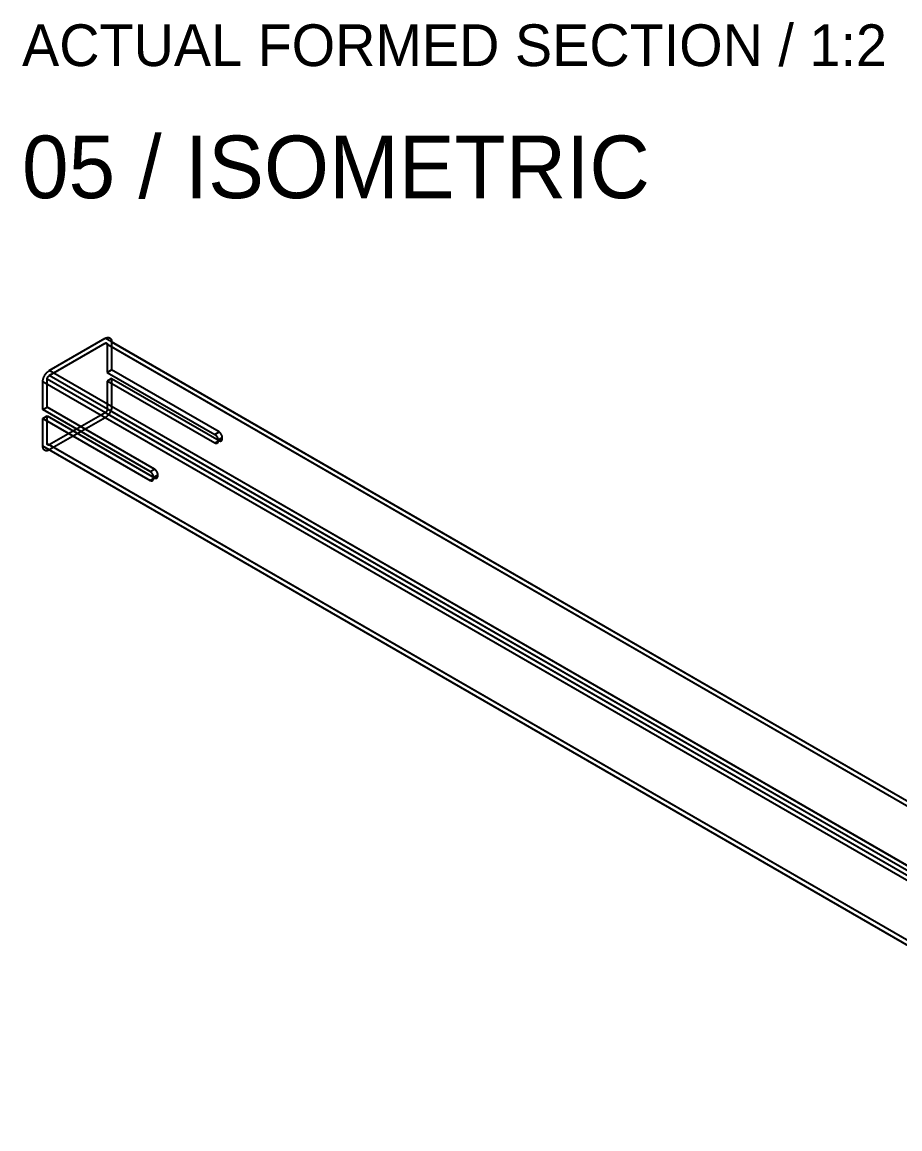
# Model space of a CAD drawing. Header units: inches. Extents: x 2 to 134, y 2 to 86.
# Drawn here: x 109 to 123.03, y 42.52 to 60.2 of the extents above; entities that cross this region are included whole.
import ezdxf

# ---------------------------------------------------------------- set-up
doc = ezdxf.new("R2010")
doc.units = ezdxf.units.IN
doc.header["$MEASUREMENT"] = 0

msp = doc.modelspace()

# ---------------------------------------------------------------- linework, layer by layer
at = {"layer": 'OUTLINE'}
for p, q in [((109.436, 54.634), (110.329, 55.15)), ((109.436, 54.555), (110.329, 55.07)), ((110.329, 55.15), (110.331, 55.151)), ((129.119, 44.301), (110.329, 55.15)), ((110.329, 55.07), (110.33, 55.071)), ((129.119, 44.221), (110.329, 55.07)), ((110.33, 55.071), (110.331, 55.072)), ((110.33, 55.071), (110.33, 55.071)), ((110.331, 55.151), (110.334, 55.152)), ((110.331, 55.072), (110.332, 55.072)), ((110.332, 55.072), (110.333, 55.073)), ((110.333, 55.073), (110.334, 55.073)), ((110.334, 55.152), (110.336, 55.154)), ((110.334, 55.073), (110.335, 55.073)), ((110.335, 55.073), (110.335, 55.074)), ((110.335, 55.074), (110.336, 55.074)), ((110.336, 55.154), (110.339, 55.155)), ((110.336, 55.074), (110.337, 55.074)), ((110.337, 55.074), (110.338, 55.074)), ((110.338, 55.074), (110.339, 55.074)), ((110.339, 55.155), (110.341, 55.156)), ((110.339, 55.074), (110.34, 55.075)), ((110.34, 55.075), (110.34, 55.075)), ((110.34, 55.075), (110.341, 55.075)), ((110.341, 55.156), (110.344, 55.157)), ((110.341, 55.075), (110.342, 55.075)), ((110.342, 55.075), (110.343, 55.075)), ((110.343, 55.075), (110.343, 55.075)), ((110.343, 55.075), (110.344, 55.075)), ((110.344, 55.157), (110.346, 55.158)), ((110.344, 55.075), (110.345, 55.075)), ((110.345, 55.075), (110.346, 55.075)), ((110.346, 55.158), (110.349, 55.159)), ((110.346, 55.075), (110.346, 55.075)), ((110.346, 55.075), (110.347, 55.075)), ((110.347, 55.075), (110.348, 55.075)), ((110.348, 55.075), (110.349, 55.075)), ((110.349, 55.159), (110.351, 55.16)), ((110.349, 55.075), (110.349, 55.074)), ((110.349, 55.074), (110.35, 55.074)), ((110.35, 55.074), (110.351, 55.074)), ((110.351, 55.16), (110.354, 55.161)), ((110.351, 55.074), (110.351, 55.074)), ((110.351, 55.074), (110.352, 55.073)), ((110.352, 55.073), (110.352, 55.073)), ((110.352, 55.073), (110.353, 55.073)), ((110.353, 55.073), (110.354, 55.072)), ((110.354, 55.161), (110.356, 55.161)), ((110.354, 55.072), (110.354, 55.072)), ((110.354, 55.072), (110.355, 55.072)), ((110.355, 55.072), (110.355, 55.071)), ((110.355, 55.071), (110.356, 55.071)), ((110.356, 55.161), (110.359, 55.162)), ((110.356, 55.071), (110.356, 55.07)), ((110.356, 55.07), (110.357, 55.07)), ((110.357, 55.07), (110.357, 55.069)), ((110.357, 55.069), (110.358, 55.069)), ((110.358, 55.069), (110.358, 55.068)), ((110.358, 55.068), (110.359, 55.068)), ((110.359, 55.162), (110.361, 55.162)), ((110.359, 55.068), (110.359, 55.067)), ((110.359, 55.067), (110.359, 55.066)), ((110.359, 55.066), (110.36, 55.066)), ((110.36, 55.066), (110.36, 55.065)), ((110.36, 55.065), (110.361, 55.064)), ((110.361, 55.162), (110.363, 55.163)), ((110.361, 55.064), (110.361, 55.064)), ((110.361, 55.064), (110.361, 55.063)), ((110.361, 55.063), (110.361, 55.062)), ((110.361, 55.062), (110.362, 55.061)), ((110.362, 55.061), (110.362, 55.06)), ((110.362, 55.06), (110.362, 55.06)), ((110.362, 55.06), (110.362, 55.059)), ((110.362, 55.059), (110.362, 55.058)), ((110.362, 55.058), (110.363, 55.057)), ((110.363, 55.163), (110.366, 55.163)), ((110.363, 55.057), (110.363, 55.056)), ((110.363, 55.056), (110.363, 55.055)), ((110.363, 55.055), (110.363, 55.054)), ((110.363, 55.054), (110.363, 55.053)), ((110.363, 55.053), (110.363, 55.053)), ((110.363, 55.053), (110.363, 55.052)), ((110.363, 55.052), (110.363, 55.051)), ((129.154, 44.202), (110.363, 55.051)), ((110.363, 55.051), (110.363, 54.605)), ((110.366, 55.163), (110.368, 55.163)), ((110.368, 55.163), (110.371, 55.164)), ((110.371, 55.164), (110.373, 55.164)), ((110.373, 55.164), (110.375, 55.164)), ((110.375, 55.164), (110.377, 55.164)), ((110.377, 55.164), (110.38, 55.164)), ((110.38, 55.164), (110.382, 55.163)), ((110.382, 55.163), (110.384, 55.163)), ((110.384, 55.163), (110.386, 55.163)), ((110.386, 55.163), (110.388, 55.162)), ((110.388, 55.162), (110.39, 55.162)), ((110.39, 55.162), (110.392, 55.161)), ((110.392, 55.161), (110.394, 55.16)), ((110.394, 55.16), (110.396, 55.16)), ((110.396, 55.16), (110.398, 55.159)), ((110.398, 55.159), (110.4, 55.158)), ((110.4, 55.158), (110.402, 55.157)), ((110.402, 55.157), (110.403, 55.156)), ((110.403, 55.156), (110.405, 55.155)), ((110.405, 55.155), (110.407, 55.153)), ((110.407, 55.153), (110.408, 55.152)), ((110.408, 55.152), (110.41, 55.151)), ((110.41, 55.151), (110.412, 55.149)), ((110.412, 55.149), (110.413, 55.148)), ((110.413, 55.148), (110.414, 55.146)), ((110.414, 55.146), (110.416, 55.145)), ((110.416, 55.145), (110.417, 55.143)), ((110.417, 55.143), (110.418, 55.141)), ((110.418, 55.141), (110.42, 55.139)), ((110.42, 55.139), (110.421, 55.137)), ((110.421, 55.137), (110.422, 55.135)), ((110.422, 55.135), (110.423, 55.133)), ((110.423, 55.133), (110.424, 55.131)), ((110.424, 55.131), (110.425, 55.129)), ((110.425, 55.129), (110.426, 55.127)), ((110.426, 55.127), (110.427, 55.125)), ((110.427, 55.125), (110.427, 55.122)), ((110.427, 55.122), (110.428, 55.12)), ((110.428, 55.12), (110.429, 55.117)), ((110.429, 55.117), (110.429, 55.115)), ((110.429, 55.115), (110.43, 55.112)), ((110.43, 55.112), (110.43, 55.11)), ((110.43, 55.11), (110.431, 55.107)), ((110.431, 55.107), (110.431, 55.104)), ((110.431, 55.104), (110.431, 55.102)), ((110.431, 55.102), (110.431, 55.099)), ((110.431, 55.099), (110.432, 55.096)), ((110.432, 55.096), (110.432, 55.093)), ((110.432, 55.093), (110.432, 55.09)), ((110.432, 55.09), (110.432, 54.644)), ((129.222, 44.241), (110.432, 55.09)), ((109.334, 54.474), (109.335, 54.477)), ((109.334, 54.471), (109.334, 54.474)), ((109.334, 54.468), (109.334, 54.471)), ((109.335, 54.48), (109.336, 54.484)), ((109.335, 54.477), (109.335, 54.48)), ((109.336, 54.487), (109.337, 54.49)), ((109.336, 54.484), (109.336, 54.487)), ((109.337, 54.49), (109.338, 54.493)), ((109.338, 54.493), (109.339, 54.496)), ((109.339, 54.5), (109.34, 54.503)), ((109.339, 54.496), (109.339, 54.5)), ((109.34, 54.503), (109.341, 54.506)), ((109.341, 54.506), (109.342, 54.509)), ((109.342, 54.509), (109.343, 54.513)), ((109.343, 54.513), (109.344, 54.516)), ((109.344, 54.516), (109.345, 54.519)), ((109.345, 54.519), (109.347, 54.522)), ((109.347, 54.522), (109.348, 54.526)), ((109.348, 54.526), (109.349, 54.529)), ((109.349, 54.529), (109.351, 54.532)), ((109.351, 54.532), (109.352, 54.535)), ((109.352, 54.535), (109.354, 54.539)), ((109.354, 54.539), (109.355, 54.542)), ((109.355, 54.542), (109.357, 54.545)), ((109.357, 54.545), (109.358, 54.548)), ((109.358, 54.548), (109.36, 54.551)), ((109.36, 54.551), (109.362, 54.554)), ((109.362, 54.554), (109.363, 54.558)), ((109.363, 54.558), (109.365, 54.561)), ((109.365, 54.561), (109.367, 54.564)), ((109.367, 54.564), (109.369, 54.567)), ((109.369, 54.567), (109.371, 54.57)), ((109.371, 54.57), (109.373, 54.573)), ((109.373, 54.573), (109.375, 54.576)), ((109.375, 54.576), (109.377, 54.578)), ((109.377, 54.578), (109.379, 54.581)), ((109.379, 54.581), (109.381, 54.584)), ((109.381, 54.584), (109.383, 54.587)), ((109.383, 54.587), (109.386, 54.59)), ((109.386, 54.59), (109.388, 54.592)), ((109.388, 54.592), (109.39, 54.595)), ((109.39, 54.595), (109.392, 54.598)), ((109.392, 54.598), (109.395, 54.6)), ((109.395, 54.6), (109.397, 54.603)), ((109.397, 54.603), (109.399, 54.605)), ((109.399, 54.605), (109.402, 54.607)), ((109.402, 54.607), (109.404, 54.61)), ((109.402, 54.503), (109.403, 54.504)), ((109.402, 54.502), (109.402, 54.503)), ((109.402, 54.501), (109.402, 54.502)), ((109.402, 54.5), (109.402, 54.501)), ((109.402, 54.499), (109.402, 54.5)), ((109.402, 54.498), (109.402, 54.499)), ((109.402, 54.497), (109.402, 54.498)), ((109.402, 54.496), (109.402, 54.497)), ((128.192, 43.647), (109.402, 54.496)), ((109.402, 54.05), (109.402, 54.496)), ((109.403, 54.508), (109.404, 54.509)), ((109.403, 54.507), (109.403, 54.508)), ((109.403, 54.506), (109.403, 54.507)), ((109.403, 54.505), (109.403, 54.506)), ((109.403, 54.504), (109.403, 54.505)), ((109.404, 54.61), (109.406, 54.612)), ((109.404, 54.511), (109.405, 54.512)), ((109.404, 54.51), (109.404, 54.511)), ((109.404, 54.509), (109.404, 54.51)), ((109.405, 54.515), (109.406, 54.516)), ((109.405, 54.513), (109.405, 54.515)), ((109.405, 54.512), (109.405, 54.513)), ((109.406, 54.612), (109.409, 54.614)), ((109.406, 54.518), (109.407, 54.519)), ((109.406, 54.517), (109.406, 54.518)), ((109.406, 54.516), (109.406, 54.517)), ((109.407, 54.52), (109.408, 54.521)), ((109.407, 54.519), (109.407, 54.52)), ((109.408, 54.522), (109.409, 54.523)), ((109.408, 54.521), (109.408, 54.522)), ((109.409, 54.614), (109.411, 54.616)), ((109.409, 54.524), (109.41, 54.525)), ((109.409, 54.523), (109.409, 54.524)), ((109.41, 54.526), (109.411, 54.527)), ((109.41, 54.525), (109.41, 54.526)), ((109.411, 54.616), (109.414, 54.618)), ((109.411, 54.528), (109.412, 54.529)), ((109.411, 54.527), (109.411, 54.528)), ((109.412, 54.529), (109.413, 54.531)), ((109.413, 54.532), (109.414, 54.533)), ((109.413, 54.531), (109.413, 54.532)), ((109.414, 54.618), (109.416, 54.621)), ((109.414, 54.533), (109.415, 54.534)), ((109.415, 54.535), (109.416, 54.536)), ((109.415, 54.534), (109.415, 54.535)), ((109.416, 54.621), (109.419, 54.622)), ((109.416, 54.536), (109.417, 54.536)), ((109.417, 54.537), (109.418, 54.538)), ((109.417, 54.536), (109.417, 54.537)), ((109.418, 54.538), (109.419, 54.539)), ((109.419, 54.622), (109.421, 54.624)), ((109.419, 54.54), (109.42, 54.541)), ((109.419, 54.539), (109.419, 54.54)), ((109.42, 54.541), (109.421, 54.542)), ((109.421, 54.624), (109.424, 54.626)), ((109.421, 54.542), (109.422, 54.543)), ((109.422, 54.544), (109.423, 54.545)), ((109.422, 54.543), (109.422, 54.544)), ((109.423, 54.545), (109.424, 54.545)), ((109.424, 54.626), (109.426, 54.628)), ((109.424, 54.545), (109.425, 54.546)), ((109.425, 54.546), (109.426, 54.547)), ((109.426, 54.628), (109.429, 54.63)), ((109.426, 54.547), (109.426, 54.548)), ((109.426, 54.548), (109.427, 54.548)), ((109.427, 54.548), (109.428, 54.549)), ((109.428, 54.549), (109.429, 54.55)), ((109.429, 54.63), (109.431, 54.631)), ((109.429, 54.55), (109.43, 54.55)), ((109.43, 54.551), (109.431, 54.552)), ((109.43, 54.55), (109.43, 54.551)), ((109.431, 54.631), (109.434, 54.633)), ((109.431, 54.552), (109.432, 54.552)), ((109.432, 54.552), (109.433, 54.553)), ((109.433, 54.553), (109.434, 54.554)), ((109.434, 54.633), (109.436, 54.634)), ((109.434, 54.554), (109.435, 54.554)), ((109.435, 54.554), (109.435, 54.555)), ((109.435, 54.555), (109.436, 54.555)), ((128.227, 43.785), (109.436, 54.634)), ((128.227, 43.706), (109.436, 54.555)), ((110.363, 54.605), (110.432, 54.644)), ((110.363, 54.605), (112.079, 53.614)), ((110.432, 54.506), (110.363, 54.466)), ((112.148, 53.653), (110.432, 54.644)), ((110.432, 54.506), (112.148, 53.515)), ((110.432, 54.506), (110.432, 54.06)), ((109.333, 54.462), (109.334, 54.465)), ((109.333, 54.459), (109.333, 54.462)), ((109.333, 54.456), (109.333, 54.459)), ((109.333, 54.01), (109.333, 54.456)), ((128.124, 43.607), (109.333, 54.456)), ((109.334, 54.465), (109.334, 54.468)), ((112.079, 53.475), (110.363, 54.466)), ((110.363, 54.466), (110.363, 54.02)), ((109.333, 54.01), (109.402, 54.05)), ((111.05, 53.019), (109.333, 54.01)), ((111.118, 53.059), (109.402, 54.05)), ((110.329, 53.961), (109.436, 53.445)), ((129.119, 43.112), (110.329, 53.961)), ((110.33, 53.961), (110.329, 53.961)), ((110.331, 53.962), (110.33, 53.962)), ((110.33, 53.962), (110.33, 53.961)), ((110.332, 53.963), (110.331, 53.962)), ((110.333, 53.963), (110.332, 53.963)), ((110.334, 53.964), (110.333, 53.963)), ((110.335, 53.965), (110.334, 53.964)), ((110.336, 53.966), (110.335, 53.965)), ((110.335, 53.965), (110.335, 53.965)), ((110.337, 53.967), (110.336, 53.966)), ((110.338, 53.967), (110.337, 53.967)), ((110.339, 53.968), (110.338, 53.967)), ((110.34, 53.969), (110.339, 53.968)), ((110.341, 53.97), (110.34, 53.97)), ((110.34, 53.97), (110.34, 53.969)), ((110.342, 53.971), (110.341, 53.97)), ((110.343, 53.972), (110.342, 53.971)), ((110.344, 53.974), (110.343, 53.973)), ((110.343, 53.973), (110.343, 53.972)), ((110.345, 53.975), (110.344, 53.974)), ((110.346, 53.975), (110.345, 53.975)), ((110.347, 53.977), (110.346, 53.976)), ((110.346, 53.976), (110.346, 53.975)), ((110.348, 53.978), (110.347, 53.977)), ((110.349, 53.979), (110.348, 53.978)), ((110.35, 53.981), (110.349, 53.98)), ((110.349, 53.98), (110.349, 53.979)), ((110.351, 53.982), (110.35, 53.981)), ((110.352, 53.984), (110.351, 53.983)), ((110.351, 53.983), (110.351, 53.982)), ((110.353, 53.986), (110.352, 53.985)), ((110.352, 53.985), (110.352, 53.984)), ((110.354, 53.987), (110.353, 53.986)), ((110.355, 53.989), (110.354, 53.988)), ((110.354, 53.988), (110.354, 53.987)), ((110.356, 53.991), (110.355, 53.99)), ((110.355, 53.99), (110.355, 53.989)), ((110.357, 53.994), (110.356, 53.992)), ((110.356, 53.992), (110.356, 53.991)), ((110.358, 53.996), (110.357, 53.995)), ((110.357, 53.995), (110.357, 53.994)), ((110.359, 53.998), (110.358, 53.997)), ((110.358, 53.997), (110.358, 53.996)), ((110.36, 54.001), (110.359, 54)), ((110.359, 54), (110.359, 53.999)), ((110.359, 53.999), (110.359, 53.998)), ((110.361, 54.003), (110.36, 54.002)), ((110.36, 54.002), (110.36, 54.001)), ((110.362, 54.008), (110.361, 54.007)), ((110.361, 54.007), (110.361, 54.005)), ((110.361, 54.005), (110.361, 54.004)), ((110.361, 54.004), (110.361, 54.003)), ((110.363, 54.013), (110.362, 54.012)), ((110.362, 54.012), (110.362, 54.011)), ((110.362, 54.011), (110.362, 54.01)), ((110.362, 54.01), (110.362, 54.009)), ((110.362, 54.009), (110.362, 54.008)), ((110.363, 54.02), (110.363, 54.019)), ((129.154, 43.171), (110.363, 54.02)), ((110.363, 54.019), (110.363, 54.018)), ((110.363, 54.018), (110.363, 54.017)), ((110.363, 54.017), (110.363, 54.016)), ((110.363, 54.016), (110.363, 54.015)), ((110.363, 54.015), (110.363, 54.014)), ((110.363, 54.014), (110.363, 54.013)), ((110.39, 53.94), (110.388, 53.937)), ((110.392, 53.943), (110.39, 53.94)), ((110.394, 53.946), (110.392, 53.943)), ((110.396, 53.949), (110.394, 53.946)), ((110.398, 53.952), (110.396, 53.949)), ((110.4, 53.955), (110.398, 53.952)), ((110.402, 53.958), (110.4, 53.955)), ((110.403, 53.961), (110.402, 53.958)), ((110.405, 53.964), (110.403, 53.961)), ((110.407, 53.968), (110.405, 53.964)), ((110.408, 53.971), (110.407, 53.968)), ((110.41, 53.974), (110.408, 53.971)), ((110.412, 53.977), (110.41, 53.974)), ((110.413, 53.98), (110.412, 53.977)), ((110.414, 53.984), (110.413, 53.98)), ((110.416, 53.987), (110.414, 53.984)), ((110.417, 53.99), (110.416, 53.987)), ((110.418, 53.993), (110.417, 53.99)), ((110.42, 53.997), (110.418, 53.993)), ((110.421, 54), (110.42, 53.997)), ((110.422, 54.003), (110.421, 54)), ((110.423, 54.006), (110.422, 54.003)), ((110.424, 54.01), (110.423, 54.006)), ((110.425, 54.013), (110.424, 54.01)), ((110.426, 54.016), (110.425, 54.013)), ((110.427, 54.019), (110.426, 54.016)), ((110.428, 54.026), (110.427, 54.023)), ((110.427, 54.023), (110.427, 54.019)), ((110.429, 54.029), (110.428, 54.026)), ((110.43, 54.035), (110.429, 54.032)), ((110.429, 54.032), (110.429, 54.029)), ((110.431, 54.042), (110.43, 54.038)), ((110.43, 54.038), (110.43, 54.035)), ((110.432, 54.054), (110.431, 54.051)), ((110.431, 54.051), (110.431, 54.048)), ((110.431, 54.048), (110.431, 54.045)), ((110.431, 54.045), (110.431, 54.042)), ((129.222, 43.211), (110.432, 54.06)), ((110.432, 54.06), (110.432, 54.057)), ((110.432, 54.057), (110.432, 54.054)), ((109.333, 53.871), (109.402, 53.911)), ((109.333, 53.871), (111.05, 52.88)), ((109.333, 53.425), (109.333, 53.871)), ((109.402, 53.911), (111.118, 52.92)), ((109.402, 53.465), (109.402, 53.911)), ((110.329, 53.881), (109.436, 53.366)), ((110.331, 53.883), (110.329, 53.881)), ((129.119, 43.032), (110.329, 53.881)), ((110.334, 53.884), (110.331, 53.883)), ((110.336, 53.886), (110.334, 53.884)), ((110.339, 53.888), (110.336, 53.886)), ((110.341, 53.889), (110.339, 53.888)), ((110.344, 53.891), (110.341, 53.889)), ((110.346, 53.893), (110.344, 53.891)), ((110.349, 53.895), (110.346, 53.893)), ((110.351, 53.897), (110.349, 53.895)), ((110.354, 53.899), (110.351, 53.897)), ((110.356, 53.901), (110.354, 53.899)), ((110.359, 53.904), (110.356, 53.901)), ((110.361, 53.906), (110.359, 53.904)), ((110.363, 53.908), (110.361, 53.906)), ((110.366, 53.911), (110.363, 53.908)), ((110.368, 53.913), (110.366, 53.911)), ((110.371, 53.916), (110.368, 53.913)), ((110.373, 53.918), (110.371, 53.916)), ((110.375, 53.921), (110.373, 53.918)), ((110.377, 53.923), (110.375, 53.921)), ((110.38, 53.926), (110.377, 53.923)), ((110.382, 53.929), (110.38, 53.926)), ((110.384, 53.932), (110.382, 53.929)), ((110.386, 53.934), (110.384, 53.932)), ((110.388, 53.937), (110.386, 53.934)), ((112.079, 53.614), (112.148, 53.653)), ((112.079, 53.614), (112.081, 53.613)), ((112.081, 53.613), (112.082, 53.612)), ((112.082, 53.612), (112.083, 53.611)), ((112.083, 53.611), (112.084, 53.611)), ((112.084, 53.611), (112.086, 53.61)), ((112.086, 53.61), (112.087, 53.609)), ((112.087, 53.609), (112.088, 53.608)), ((112.088, 53.608), (112.089, 53.607)), ((112.089, 53.607), (112.091, 53.606)), ((112.091, 53.606), (112.092, 53.605)), ((112.092, 53.605), (112.093, 53.604)), ((112.093, 53.604), (112.094, 53.603)), ((112.094, 53.603), (112.096, 53.601)), ((112.096, 53.601), (112.097, 53.6)), ((112.097, 53.6), (112.098, 53.599)), ((112.098, 53.599), (112.099, 53.598)), ((112.099, 53.598), (112.1, 53.597)), ((112.1, 53.597), (112.101, 53.595)), ((112.101, 53.595), (112.103, 53.594)), ((112.103, 53.594), (112.104, 53.593)), ((112.104, 53.593), (112.105, 53.591)), ((112.105, 53.591), (112.106, 53.59)), ((112.106, 53.59), (112.107, 53.589)), ((112.107, 53.589), (112.108, 53.587)), ((112.108, 53.587), (112.109, 53.586)), ((112.149, 53.653), (112.148, 53.653)), ((112.151, 53.652), (112.149, 53.653)), ((112.152, 53.651), (112.151, 53.652)), ((112.153, 53.65), (112.152, 53.651)), ((112.154, 53.649), (112.153, 53.65)), ((112.156, 53.648), (112.154, 53.649)), ((112.157, 53.647), (112.156, 53.648)), ((112.158, 53.646), (112.157, 53.647)), ((112.159, 53.645), (112.158, 53.646)), ((112.161, 53.644), (112.159, 53.645)), ((112.162, 53.643), (112.161, 53.644)), ((112.163, 53.642), (112.162, 53.643)), ((112.164, 53.641), (112.163, 53.642)), ((112.165, 53.64), (112.164, 53.641)), ((112.167, 53.639), (112.165, 53.64)), ((112.168, 53.637), (112.167, 53.639)), ((112.169, 53.636), (112.168, 53.637)), ((112.17, 53.635), (112.169, 53.636)), ((112.171, 53.634), (112.17, 53.635)), ((112.172, 53.632), (112.171, 53.634)), ((112.173, 53.631), (112.172, 53.632)), ((112.175, 53.63), (112.173, 53.631)), ((112.176, 53.628), (112.175, 53.63)), ((112.177, 53.627), (112.176, 53.628)), ((112.178, 53.625), (112.177, 53.627)), ((112.179, 53.624), (112.178, 53.625)), ((112.18, 53.622), (112.179, 53.624)), ((112.181, 53.621), (112.18, 53.622)), ((112.182, 53.62), (112.181, 53.621)), ((112.183, 53.618), (112.182, 53.62)), ((112.184, 53.616), (112.183, 53.618)), ((112.184, 53.615), (112.184, 53.616)), ((112.185, 53.613), (112.184, 53.615)), ((112.186, 53.612), (112.185, 53.613)), ((112.187, 53.61), (112.186, 53.612)), ((112.188, 53.609), (112.187, 53.61)), ((112.189, 53.607), (112.188, 53.609)), ((112.189, 53.605), (112.189, 53.607)), ((112.19, 53.604), (112.189, 53.605)), ((112.191, 53.602), (112.19, 53.604)), ((112.192, 53.601), (112.191, 53.602)), ((112.192, 53.599), (112.192, 53.601)), ((112.193, 53.597), (112.192, 53.599)), ((112.193, 53.596), (112.193, 53.597)), ((112.194, 53.594), (112.193, 53.596)), ((112.195, 53.592), (112.194, 53.594)), ((112.195, 53.591), (112.195, 53.592)), ((112.196, 53.589), (112.195, 53.591)), ((112.196, 53.588), (112.196, 53.589)), ((112.197, 53.586), (112.196, 53.588)), ((109.333, 53.423), (109.333, 53.425)), ((128.124, 42.576), (109.333, 53.425)), ((109.333, 53.42), (109.333, 53.423)), ((109.334, 53.417), (109.333, 53.42)), ((109.334, 53.414), (109.334, 53.417)), ((109.334, 53.411), (109.334, 53.414)), ((109.334, 53.409), (109.334, 53.411)), ((128.192, 42.616), (109.402, 53.465)), ((109.402, 53.464), (109.402, 53.465)), ((109.402, 53.463), (109.402, 53.464)), ((109.402, 53.462), (109.402, 53.463)), ((109.402, 53.461), (109.402, 53.462)), ((109.402, 53.46), (109.402, 53.461)), ((109.402, 53.459), (109.402, 53.46)), ((109.403, 53.458), (109.402, 53.459)), ((109.402, 53.459), (109.402, 53.459)), ((109.403, 53.457), (109.403, 53.458)), ((109.403, 53.456), (109.403, 53.457)), ((109.403, 53.455), (109.403, 53.456)), ((109.403, 53.454), (109.403, 53.455)), ((109.404, 53.454), (109.403, 53.454)), ((109.404, 53.453), (109.404, 53.454)), ((109.404, 53.452), (109.404, 53.453)), ((109.405, 53.451), (109.404, 53.452)), ((109.405, 53.45), (109.405, 53.451)), ((109.405, 53.451), (109.405, 53.451)), ((109.406, 53.449), (109.405, 53.45)), ((109.406, 53.448), (109.406, 53.449)), ((109.406, 53.449), (109.406, 53.449)), ((109.407, 53.448), (109.406, 53.448)), ((109.407, 53.447), (109.407, 53.448)), ((109.408, 53.446), (109.407, 53.447)), ((109.409, 53.445), (109.408, 53.446)), ((109.408, 53.446), (109.408, 53.446)), ((109.41, 53.444), (109.409, 53.445)), ((109.409, 53.445), (109.409, 53.445)), ((109.411, 53.444), (109.41, 53.444)), ((109.41, 53.444), (109.41, 53.444)), ((109.411, 53.443), (109.411, 53.444)), ((109.412, 53.443), (109.411, 53.443)), ((109.413, 53.443), (109.412, 53.443)), ((109.413, 53.442), (109.413, 53.443)), ((109.414, 53.442), (109.413, 53.442)), ((109.415, 53.442), (109.414, 53.442)), ((109.415, 53.441), (109.415, 53.442)), ((109.416, 53.441), (109.415, 53.441)), ((109.417, 53.441), (109.416, 53.441)), ((109.418, 53.441), (109.417, 53.441)), ((109.417, 53.441), (109.417, 53.441)), ((109.419, 53.441), (109.418, 53.441)), ((109.42, 53.441), (109.419, 53.441)), ((109.419, 53.441), (109.419, 53.441)), ((109.421, 53.441), (109.42, 53.441)), ((109.422, 53.441), (109.421, 53.441)), ((109.423, 53.441), (109.422, 53.441)), ((109.422, 53.441), (109.422, 53.441)), ((109.424, 53.441), (109.423, 53.441)), ((109.425, 53.441), (109.424, 53.441)), ((109.426, 53.441), (109.425, 53.441)), ((109.427, 53.441), (109.426, 53.441)), ((109.426, 53.441), (109.426, 53.441)), ((109.428, 53.442), (109.427, 53.441)), ((109.429, 53.442), (109.428, 53.442)), ((109.43, 53.442), (109.429, 53.442)), ((109.431, 53.443), (109.43, 53.442)), ((109.43, 53.442), (109.43, 53.442)), ((109.432, 53.443), (109.431, 53.443)), ((109.433, 53.444), (109.432, 53.443)), ((109.434, 53.444), (109.433, 53.444)), ((109.435, 53.444), (109.434, 53.444)), ((109.436, 53.445), (109.435, 53.445)), ((109.435, 53.445), (109.435, 53.444)), ((128.227, 42.596), (109.436, 53.445)), ((112.079, 53.475), (112.148, 53.515)), ((112.081, 53.474), (112.079, 53.475)), ((112.082, 53.474), (112.081, 53.474)), ((112.083, 53.473), (112.082, 53.474)), ((112.084, 53.472), (112.083, 53.473)), ((112.086, 53.472), (112.084, 53.472)), ((112.087, 53.471), (112.086, 53.472)), ((112.088, 53.471), (112.087, 53.471)), ((112.089, 53.47), (112.088, 53.471)), ((112.091, 53.47), (112.089, 53.47)), ((112.092, 53.47), (112.091, 53.47)), ((112.093, 53.469), (112.092, 53.47)), ((112.094, 53.469), (112.093, 53.469)), ((112.096, 53.469), (112.094, 53.469)), ((112.097, 53.468), (112.096, 53.469)), ((112.098, 53.468), (112.097, 53.468)), ((112.099, 53.468), (112.098, 53.468)), ((112.1, 53.468), (112.099, 53.468)), ((112.101, 53.468), (112.1, 53.468)), ((112.103, 53.468), (112.101, 53.468)), ((112.104, 53.468), (112.103, 53.468)), ((112.105, 53.468), (112.104, 53.468)), ((112.106, 53.468), (112.105, 53.468)), ((112.107, 53.468), (112.106, 53.468)), ((112.108, 53.468), (112.107, 53.468)), ((112.109, 53.469), (112.108, 53.468)), ((112.109, 53.586), (112.11, 53.584)), ((112.11, 53.469), (112.109, 53.469)), ((112.11, 53.584), (112.111, 53.583)), ((112.111, 53.469), (112.11, 53.469)), ((112.111, 53.583), (112.112, 53.581)), ((112.112, 53.47), (112.111, 53.469)), ((112.112, 53.581), (112.113, 53.58)), ((112.113, 53.47), (112.112, 53.47)), ((112.113, 53.58), (112.114, 53.578)), ((112.114, 53.47), (112.113, 53.47)), ((112.114, 53.578), (112.115, 53.577)), ((112.115, 53.471), (112.114, 53.47)), ((112.115, 53.577), (112.116, 53.575)), ((112.116, 53.471), (112.115, 53.471)), ((112.116, 53.575), (112.117, 53.574)), ((112.117, 53.472), (112.116, 53.471)), ((112.117, 53.574), (112.118, 53.572)), ((112.118, 53.472), (112.117, 53.472)), ((112.118, 53.572), (112.118, 53.571)), ((112.118, 53.571), (112.119, 53.569)), ((112.119, 53.474), (112.118, 53.473)), ((112.118, 53.473), (112.118, 53.472)), ((112.119, 53.569), (112.12, 53.567)), ((112.12, 53.474), (112.119, 53.474)), ((112.12, 53.567), (112.121, 53.566)), ((112.121, 53.475), (112.12, 53.474)), ((112.121, 53.566), (112.122, 53.564)), ((112.122, 53.476), (112.121, 53.475)), ((112.122, 53.564), (112.122, 53.563)), ((112.122, 53.563), (112.123, 53.561)), ((112.123, 53.478), (112.122, 53.477)), ((112.122, 53.477), (112.122, 53.476)), ((112.123, 53.561), (112.124, 53.559)), ((112.124, 53.478), (112.123, 53.478)), ((112.124, 53.559), (112.124, 53.558)), ((112.124, 53.558), (112.125, 53.556)), ((112.125, 53.48), (112.124, 53.479)), ((112.124, 53.479), (112.124, 53.478)), ((112.125, 53.556), (112.125, 53.554)), ((112.125, 53.554), (112.126, 53.553)), ((112.126, 53.482), (112.125, 53.481)), ((112.125, 53.481), (112.125, 53.48)), ((112.126, 53.553), (112.126, 53.551)), ((112.126, 53.551), (112.127, 53.55)), ((112.127, 53.484), (112.126, 53.483)), ((112.126, 53.483), (112.126, 53.482)), ((112.127, 53.55), (112.127, 53.548)), ((112.127, 53.548), (112.128, 53.546)), ((112.128, 53.486), (112.127, 53.485)), ((112.127, 53.485), (112.127, 53.484)), ((112.128, 53.546), (112.128, 53.545)), ((112.128, 53.545), (112.129, 53.543)), ((112.129, 53.489), (112.128, 53.488)), ((112.128, 53.488), (112.128, 53.486)), ((112.129, 53.543), (112.129, 53.541)), ((112.129, 53.541), (112.129, 53.54)), ((112.129, 53.54), (112.13, 53.538)), ((112.13, 53.492), (112.129, 53.491)), ((112.129, 53.491), (112.129, 53.49)), ((112.129, 53.49), (112.129, 53.489)), ((112.13, 53.538), (112.13, 53.537)), ((112.13, 53.537), (112.13, 53.535)), ((112.13, 53.535), (112.13, 53.534)), ((112.13, 53.534), (112.131, 53.532)), ((112.131, 53.498), (112.13, 53.496)), ((112.13, 53.496), (112.13, 53.495)), ((112.13, 53.495), (112.13, 53.494)), ((112.13, 53.494), (112.13, 53.492)), ((112.131, 53.525), (112.2, 53.564)), ((112.131, 53.505), (112.2, 53.544)), ((112.131, 53.532), (112.131, 53.531)), ((112.131, 53.531), (112.131, 53.529)), ((112.131, 53.529), (112.131, 53.527)), ((112.131, 53.527), (112.131, 53.526)), ((112.131, 53.526), (112.131, 53.525)), ((112.131, 53.525), (112.131, 53.505)), ((112.131, 53.505), (112.131, 53.503)), ((112.131, 53.503), (112.131, 53.502)), ((112.131, 53.502), (112.131, 53.5)), ((112.131, 53.5), (112.131, 53.499)), ((112.131, 53.499), (112.131, 53.498)), ((112.148, 53.515), (112.149, 53.514)), ((112.149, 53.514), (112.151, 53.513)), ((112.151, 53.513), (112.152, 53.513)), ((112.152, 53.513), (112.153, 53.512)), ((112.153, 53.512), (112.154, 53.511)), ((112.154, 53.511), (112.156, 53.511)), ((112.156, 53.511), (112.157, 53.51)), ((112.157, 53.51), (112.158, 53.51)), ((112.158, 53.51), (112.159, 53.51)), ((112.159, 53.51), (112.161, 53.509)), ((112.161, 53.509), (112.162, 53.509)), ((112.162, 53.509), (112.163, 53.509)), ((112.163, 53.509), (112.164, 53.508)), ((112.164, 53.508), (112.165, 53.508)), ((112.165, 53.508), (112.167, 53.508)), ((112.167, 53.508), (112.168, 53.508)), ((112.168, 53.508), (112.169, 53.508)), ((112.169, 53.508), (112.17, 53.508)), ((112.17, 53.508), (112.171, 53.508)), ((112.171, 53.508), (112.172, 53.508)), ((112.172, 53.508), (112.173, 53.508)), ((112.173, 53.508), (112.175, 53.508)), ((112.175, 53.508), (112.176, 53.508)), ((112.176, 53.508), (112.177, 53.508)), ((112.177, 53.508), (112.178, 53.508)), ((112.178, 53.508), (112.179, 53.509)), ((112.179, 53.509), (112.18, 53.509)), ((112.18, 53.509), (112.181, 53.509)), ((112.181, 53.509), (112.182, 53.51)), ((112.182, 53.51), (112.183, 53.51)), ((112.183, 53.51), (112.184, 53.511)), ((112.184, 53.511), (112.185, 53.512)), ((112.184, 53.511), (112.184, 53.511)), ((112.185, 53.512), (112.186, 53.512)), ((112.186, 53.512), (112.187, 53.513)), ((112.187, 53.513), (112.188, 53.513)), ((112.188, 53.513), (112.189, 53.514)), ((112.189, 53.515), (112.19, 53.516)), ((112.189, 53.514), (112.189, 53.515)), ((112.19, 53.516), (112.191, 53.516)), ((112.191, 53.516), (112.192, 53.517)), ((112.192, 53.518), (112.193, 53.519)), ((112.192, 53.517), (112.192, 53.518)), ((112.193, 53.52), (112.194, 53.521)), ((112.193, 53.519), (112.193, 53.52)), ((112.194, 53.521), (112.195, 53.522)), ((112.195, 53.523), (112.196, 53.524)), ((112.195, 53.522), (112.195, 53.523)), ((112.196, 53.525), (112.197, 53.526)), ((112.196, 53.524), (112.196, 53.525)), ((112.197, 53.584), (112.197, 53.586)), ((112.197, 53.583), (112.197, 53.584)), ((112.198, 53.581), (112.197, 53.583)), ((112.197, 53.528), (112.198, 53.53)), ((112.197, 53.527), (112.197, 53.528)), ((112.197, 53.526), (112.197, 53.527)), ((112.198, 53.58), (112.198, 53.581)), ((112.198, 53.578), (112.198, 53.58)), ((112.199, 53.576), (112.198, 53.578)), ((112.198, 53.532), (112.199, 53.533)), ((112.198, 53.531), (112.198, 53.532)), ((112.198, 53.53), (112.198, 53.531)), ((112.199, 53.575), (112.199, 53.576)), ((112.199, 53.573), (112.199, 53.575)), ((112.199, 53.572), (112.199, 53.573)), ((112.199, 53.57), (112.199, 53.572)), ((112.199, 53.569), (112.199, 53.57)), ((112.2, 53.567), (112.199, 53.569)), ((112.199, 53.54), (112.2, 53.541)), ((112.199, 53.539), (112.199, 53.54)), ((112.199, 53.537), (112.199, 53.539)), ((112.199, 53.536), (112.199, 53.537)), ((112.199, 53.535), (112.199, 53.536)), ((112.199, 53.533), (112.199, 53.535)), ((112.2, 53.566), (112.2, 53.567)), ((112.2, 53.564), (112.2, 53.566)), ((112.2, 53.544), (112.2, 53.564)), ((112.2, 53.543), (112.2, 53.544)), ((112.2, 53.541), (112.2, 53.543)), ((109.335, 53.406), (109.334, 53.409)), ((109.335, 53.403), (109.335, 53.406)), ((109.336, 53.401), (109.335, 53.403)), ((109.336, 53.398), (109.336, 53.401)), ((109.337, 53.396), (109.336, 53.398)), ((109.338, 53.393), (109.337, 53.396)), ((109.339, 53.391), (109.338, 53.393)), ((109.339, 53.389), (109.339, 53.391)), ((109.34, 53.387), (109.339, 53.389)), ((109.341, 53.384), (109.34, 53.387)), ((109.342, 53.382), (109.341, 53.384)), ((109.343, 53.38), (109.342, 53.382)), ((109.344, 53.378), (109.343, 53.38)), ((109.345, 53.376), (109.344, 53.378)), ((109.347, 53.375), (109.345, 53.376)), ((109.348, 53.373), (109.347, 53.375)), ((109.349, 53.371), (109.348, 53.373)), ((109.351, 53.369), (109.349, 53.371)), ((109.352, 53.368), (109.351, 53.369)), ((109.354, 53.366), (109.352, 53.368)), ((109.355, 53.365), (109.354, 53.366)), ((109.357, 53.363), (109.355, 53.365)), ((109.358, 53.362), (109.357, 53.363)), ((109.36, 53.361), (109.358, 53.362)), ((109.362, 53.36), (109.36, 53.361)), ((109.363, 53.359), (109.362, 53.36)), ((109.365, 53.358), (109.363, 53.359)), ((109.367, 53.357), (109.365, 53.358)), ((109.369, 53.356), (109.367, 53.357)), ((109.371, 53.355), (109.369, 53.356)), ((109.373, 53.355), (109.371, 53.355)), ((109.375, 53.354), (109.373, 53.355)), ((109.377, 53.353), (109.375, 53.354)), ((109.379, 53.353), (109.377, 53.353)), ((109.381, 53.353), (109.379, 53.353)), ((109.383, 53.352), (109.381, 53.353)), ((109.386, 53.352), (109.383, 53.352)), ((109.388, 53.352), (109.386, 53.352)), ((109.39, 53.352), (109.388, 53.352)), ((109.392, 53.352), (109.39, 53.352)), ((109.395, 53.352), (109.392, 53.352)), ((109.397, 53.352), (109.395, 53.352)), ((109.399, 53.353), (109.397, 53.352)), ((109.402, 53.353), (109.399, 53.353)), ((109.404, 53.353), (109.402, 53.353)), ((109.406, 53.354), (109.404, 53.353)), ((109.409, 53.354), (109.406, 53.354)), ((109.411, 53.355), (109.409, 53.354)), ((109.414, 53.356), (109.411, 53.355)), ((109.416, 53.357), (109.414, 53.356)), ((109.419, 53.358), (109.416, 53.357)), ((109.421, 53.359), (109.419, 53.358)), ((109.424, 53.36), (109.421, 53.359)), ((109.426, 53.361), (109.424, 53.36)), ((109.429, 53.362), (109.426, 53.361)), ((109.431, 53.363), (109.429, 53.362)), ((109.434, 53.365), (109.431, 53.363)), ((109.436, 53.366), (109.434, 53.365)), ((128.227, 42.517), (109.436, 53.366)), ((111.05, 53.019), (111.118, 53.059)), ((111.12, 53.058), (111.118, 53.059)), ((111.121, 53.057), (111.12, 53.058)), ((111.122, 53.056), (111.121, 53.057)), ((111.123, 53.056), (111.122, 53.056)), ((111.125, 53.055), (111.123, 53.056)), ((111.051, 53.018), (111.05, 53.019)), ((111.05, 52.88), (111.118, 52.92)), ((111.05, 52.88), (111.051, 52.88)), ((111.052, 53.018), (111.051, 53.018)), ((111.051, 52.88), (111.052, 52.879)), ((111.053, 53.017), (111.052, 53.018)), ((111.052, 52.879), (111.053, 52.878)), ((111.055, 53.016), (111.053, 53.017)), ((111.056, 53.015), (111.055, 53.016)), ((111.057, 53.014), (111.056, 53.015)), ((111.058, 53.013), (111.057, 53.014)), ((111.06, 53.012), (111.058, 53.013)), ((111.061, 53.011), (111.06, 53.012)), ((111.062, 53.01), (111.061, 53.011)), ((111.063, 53.009), (111.062, 53.01)), ((111.065, 53.008), (111.063, 53.009)), ((111.066, 53.007), (111.065, 53.008)), ((111.067, 53.006), (111.066, 53.007)), ((111.068, 53.004), (111.067, 53.006)), ((111.069, 53.003), (111.068, 53.004)), ((111.071, 53.002), (111.069, 53.003)), ((111.072, 53.001), (111.071, 53.002)), ((111.073, 52.999), (111.072, 53.001)), ((111.074, 52.998), (111.073, 52.999)), ((111.075, 52.997), (111.074, 52.998)), ((111.076, 52.995), (111.075, 52.997)), ((111.077, 52.994), (111.076, 52.995)), ((111.078, 52.993), (111.077, 52.994)), ((111.079, 52.991), (111.078, 52.993)), ((111.08, 52.99), (111.079, 52.991)), ((111.081, 52.988), (111.08, 52.99)), ((111.082, 52.987), (111.081, 52.988)), ((111.083, 52.985), (111.082, 52.987)), ((111.084, 52.984), (111.083, 52.985)), ((111.085, 52.982), (111.084, 52.984)), ((111.086, 52.981), (111.085, 52.982)), ((111.087, 52.979), (111.086, 52.981)), ((111.088, 52.978), (111.087, 52.979)), ((111.089, 52.976), (111.088, 52.978)), ((111.089, 52.974), (111.089, 52.976)), ((111.09, 52.973), (111.089, 52.974)), ((111.089, 52.879), (111.09, 52.88)), ((111.089, 52.879), (111.089, 52.879)), ((111.091, 52.971), (111.09, 52.973)), ((111.09, 52.88), (111.091, 52.881)), ((111.092, 52.97), (111.091, 52.971)), ((111.091, 52.881), (111.092, 52.881)), ((111.092, 52.968), (111.092, 52.97)), ((111.093, 52.966), (111.092, 52.968)), ((111.092, 52.882), (111.093, 52.883)), ((111.092, 52.881), (111.092, 52.882)), ((111.094, 52.965), (111.093, 52.966)), ((111.093, 52.883), (111.094, 52.884)), ((111.094, 52.963), (111.094, 52.965)), ((111.095, 52.962), (111.094, 52.963)), ((111.094, 52.885), (111.095, 52.886)), ((111.094, 52.884), (111.094, 52.885)), ((111.096, 52.96), (111.095, 52.962)), ((111.095, 52.886), (111.096, 52.887)), ((111.096, 52.958), (111.096, 52.96)), ((111.097, 52.957), (111.096, 52.958)), ((111.096, 52.888), (111.097, 52.889)), ((111.096, 52.887), (111.096, 52.888)), ((111.097, 52.955), (111.097, 52.957)), ((111.098, 52.953), (111.097, 52.955)), ((111.097, 52.89), (111.098, 52.891)), ((111.097, 52.889), (111.097, 52.89)), ((111.098, 52.952), (111.098, 52.953)), ((111.099, 52.95), (111.098, 52.952)), ((111.098, 52.892), (111.099, 52.893)), ((111.098, 52.891), (111.098, 52.892)), ((111.099, 52.949), (111.099, 52.95)), ((111.099, 52.947), (111.099, 52.949)), ((111.1, 52.945), (111.099, 52.947)), ((111.099, 52.895), (111.1, 52.897)), ((111.099, 52.894), (111.099, 52.895)), ((111.099, 52.893), (111.099, 52.894)), ((111.1, 52.944), (111.1, 52.945)), ((111.1, 52.942), (111.1, 52.944)), ((111.1, 52.941), (111.1, 52.942)), ((111.101, 52.939), (111.1, 52.941)), ((111.1, 52.9), (111.101, 52.902)), ((111.1, 52.899), (111.1, 52.9)), ((111.1, 52.898), (111.1, 52.899)), ((111.1, 52.897), (111.1, 52.898)), ((111.101, 52.93), (111.17, 52.97)), ((111.101, 52.91), (111.17, 52.95)), ((111.101, 52.937), (111.101, 52.939)), ((111.101, 52.936), (111.101, 52.937)), ((111.101, 52.934), (111.101, 52.936)), ((111.101, 52.933), (111.101, 52.934)), ((111.101, 52.931), (111.101, 52.933)), ((111.101, 52.93), (111.101, 52.931)), ((111.101, 52.91), (111.101, 52.93)), ((111.101, 52.909), (111.101, 52.91)), ((111.101, 52.907), (111.101, 52.909)), ((111.101, 52.906), (111.101, 52.907)), ((111.101, 52.904), (111.101, 52.906)), ((111.101, 52.903), (111.101, 52.904)), ((111.101, 52.902), (111.101, 52.903)), ((111.118, 52.92), (111.12, 52.919)), ((111.12, 52.919), (111.121, 52.919)), ((111.121, 52.919), (111.122, 52.918)), ((111.122, 52.918), (111.123, 52.917)), ((111.123, 52.917), (111.125, 52.917)), ((111.126, 53.054), (111.125, 53.055)), ((111.125, 52.917), (111.126, 52.916)), ((111.127, 53.053), (111.126, 53.054)), ((111.126, 52.916), (111.127, 52.916)), ((111.128, 53.052), (111.127, 53.053)), ((111.127, 52.916), (111.128, 52.915)), ((111.13, 53.051), (111.128, 53.052)), ((111.128, 52.915), (111.13, 52.915)), ((111.131, 53.05), (111.13, 53.051)), ((111.13, 52.915), (111.131, 52.915)), ((111.132, 53.049), (111.131, 53.05)), ((111.131, 52.915), (111.132, 52.914)), ((111.133, 53.048), (111.132, 53.049)), ((111.132, 52.914), (111.133, 52.914)), ((111.134, 53.046), (111.133, 53.048)), ((111.133, 52.914), (111.134, 52.914)), ((111.136, 53.045), (111.134, 53.046)), ((111.134, 52.914), (111.136, 52.914)), ((111.137, 53.044), (111.136, 53.045)), ((111.136, 52.914), (111.137, 52.913)), ((111.138, 53.043), (111.137, 53.044)), ((111.137, 52.913), (111.138, 52.913)), ((111.139, 53.042), (111.138, 53.043)), ((111.138, 52.913), (111.139, 52.913)), ((111.14, 53.04), (111.139, 53.042)), ((111.139, 52.913), (111.14, 52.913)), ((111.141, 53.039), (111.14, 53.04)), ((111.14, 52.913), (111.141, 52.913)), ((111.143, 53.038), (111.141, 53.039)), ((111.141, 52.913), (111.143, 52.913)), ((111.144, 53.036), (111.143, 53.038)), ((111.143, 52.913), (111.144, 52.913)), ((111.145, 53.035), (111.144, 53.036)), ((111.144, 52.913), (111.145, 52.913)), ((111.146, 53.034), (111.145, 53.035)), ((111.145, 52.913), (111.146, 52.913)), ((111.147, 53.032), (111.146, 53.034)), ((111.146, 52.913), (111.147, 52.914)), ((111.148, 53.031), (111.147, 53.032)), ((111.147, 52.914), (111.148, 52.914)), ((111.149, 53.029), (111.148, 53.031)), ((111.148, 52.914), (111.149, 52.914)), ((111.15, 53.028), (111.149, 53.029)), ((111.149, 52.914), (111.15, 52.914)), ((111.151, 53.026), (111.15, 53.028)), ((111.15, 52.914), (111.151, 52.915)), ((111.152, 53.025), (111.151, 53.026)), ((111.151, 52.915), (111.152, 52.915)), ((111.153, 53.023), (111.152, 53.025)), ((111.152, 52.915), (111.153, 52.915)), ((111.154, 53.022), (111.153, 53.023)), ((111.153, 52.915), (111.154, 52.916)), ((111.155, 53.02), (111.154, 53.022)), ((111.154, 52.916), (111.155, 52.916)), ((111.156, 53.019), (111.155, 53.02)), ((111.155, 52.916), (111.156, 52.917)), ((111.156, 53.017), (111.156, 53.019)), ((111.157, 53.016), (111.156, 53.017)), ((111.156, 52.917), (111.156, 52.918)), ((111.156, 52.918), (111.157, 52.918)), ((111.158, 53.014), (111.157, 53.016)), ((111.157, 52.918), (111.158, 52.919)), ((111.159, 53.012), (111.158, 53.014)), ((111.158, 52.919), (111.159, 52.92)), ((111.16, 53.011), (111.159, 53.012)), ((111.159, 52.92), (111.16, 52.92)), ((111.16, 53.009), (111.16, 53.011)), ((111.161, 53.008), (111.16, 53.009)), ((111.16, 52.921), (111.161, 52.922)), ((111.16, 52.92), (111.16, 52.921)), ((111.162, 53.006), (111.161, 53.008)), ((111.161, 52.922), (111.162, 52.923)), ((111.162, 53.004), (111.162, 53.006)), ((111.163, 53.003), (111.162, 53.004)), ((111.162, 52.923), (111.163, 52.924)), ((111.162, 52.923), (111.162, 52.923)), ((111.164, 53.001), (111.163, 53.003)), ((111.163, 52.924), (111.164, 52.925)), ((111.164, 53), (111.164, 53.001)), ((111.165, 52.998), (111.164, 53)), ((111.164, 52.926), (111.165, 52.927)), ((111.164, 52.925), (111.164, 52.926)), ((111.165, 52.996), (111.165, 52.998)), ((111.166, 52.995), (111.165, 52.996)), ((111.165, 52.928), (111.166, 52.929)), ((111.165, 52.927), (111.165, 52.928)), ((111.166, 52.993), (111.166, 52.995)), ((111.167, 52.991), (111.166, 52.993)), ((111.166, 52.93), (111.167, 52.931)), ((111.166, 52.929), (111.166, 52.93)), ((111.167, 52.99), (111.167, 52.991)), ((111.168, 52.988), (111.167, 52.99)), ((111.167, 52.933), (111.168, 52.934)), ((111.167, 52.931), (111.167, 52.933)), ((111.168, 52.987), (111.168, 52.988)), ((111.168, 52.985), (111.168, 52.987)), ((111.169, 52.983), (111.168, 52.985)), ((111.168, 52.936), (111.169, 52.937)), ((111.168, 52.935), (111.168, 52.936)), ((111.168, 52.934), (111.168, 52.935)), ((111.169, 52.982), (111.169, 52.983)), ((111.169, 52.98), (111.169, 52.982)), ((111.169, 52.979), (111.169, 52.98)), ((111.169, 52.977), (111.169, 52.979)), ((111.17, 52.976), (111.169, 52.977)), ((111.169, 52.943), (111.17, 52.944)), ((111.169, 52.941), (111.169, 52.943)), ((111.169, 52.94), (111.169, 52.941)), ((111.169, 52.939), (111.169, 52.94)), ((111.169, 52.937), (111.169, 52.939)), ((111.17, 52.974), (111.17, 52.976)), ((111.17, 52.973), (111.17, 52.974)), ((111.17, 52.971), (111.17, 52.973)), ((111.17, 52.97), (111.17, 52.971)), ((111.17, 52.95), (111.17, 52.97)), ((111.17, 52.948), (111.17, 52.95)), ((111.17, 52.947), (111.17, 52.948)), ((111.17, 52.945), (111.17, 52.947)), ((111.17, 52.944), (111.17, 52.945)), ((111.053, 52.878), (111.055, 52.878)), ((111.055, 52.878), (111.056, 52.877)), ((111.056, 52.877), (111.057, 52.877)), ((111.057, 52.877), (111.058, 52.876)), ((111.058, 52.876), (111.06, 52.876)), ((111.06, 52.876), (111.061, 52.875)), ((111.061, 52.875), (111.062, 52.875)), ((111.062, 52.875), (111.063, 52.875)), ((111.063, 52.875), (111.065, 52.874)), ((111.065, 52.874), (111.066, 52.874)), ((111.066, 52.874), (111.067, 52.874)), ((111.067, 52.874), (111.068, 52.874)), ((111.068, 52.874), (111.069, 52.874)), ((111.069, 52.874), (111.071, 52.873)), ((111.071, 52.873), (111.072, 52.873)), ((111.072, 52.873), (111.073, 52.873)), ((111.073, 52.873), (111.074, 52.873)), ((111.074, 52.873), (111.075, 52.873)), ((111.075, 52.873), (111.076, 52.874)), ((111.076, 52.874), (111.077, 52.874)), ((111.077, 52.874), (111.078, 52.874)), ((111.078, 52.874), (111.079, 52.874)), ((111.079, 52.874), (111.08, 52.874)), ((111.08, 52.874), (111.081, 52.875)), ((111.081, 52.875), (111.082, 52.875)), ((111.082, 52.875), (111.083, 52.875)), ((111.083, 52.875), (111.084, 52.876)), ((111.084, 52.876), (111.085, 52.876)), ((111.085, 52.876), (111.086, 52.877)), ((111.086, 52.877), (111.087, 52.877)), ((111.087, 52.877), (111.088, 52.878)), ((111.088, 52.878), (111.089, 52.879))]:
    msp.add_line(p, q, dxfattribs=at)

# ---------------------------------------------------------------- texts
at = {"layer": 'ANNOTATION'}
for s, height, p in [('ACTUAL FORMED SECTION / 1:2', 0.66667, (109, 59.5)), ('05 / ISOMETRIC', 1, (109, 57.389))]:
    msp.add_text(s, height=height, dxfattribs=at).set_placement(p)

doc.saveas('drawing.dxf')
